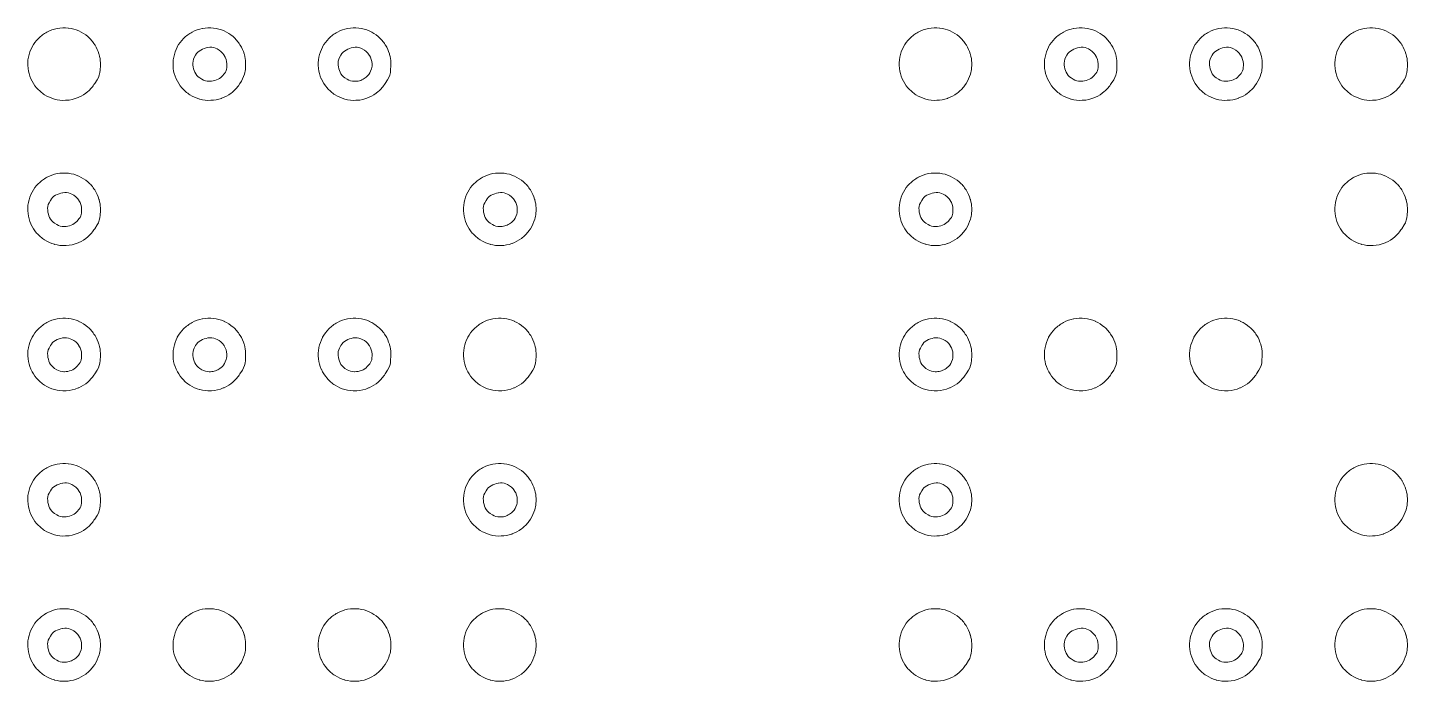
# Model space of a CAD drawing. Header units: inches. Extents: x 0 to 36, y 0 to 48.
# Drawn here: x 12.07 to 23.94, y 21.09 to 26.72 of the extents above; entities that cross this region are included whole.
import ezdxf

# ---------------------------------------------------------------- set-up
doc = ezdxf.new("R2010")
doc.units = ezdxf.units.IN
doc.header["$LTSCALE"] = 0.5
doc.header["$MEASUREMENT"] = 0
doc.layers.add('Layer 1', color=7, linetype='Continuous', lineweight=18)
doc.layers.add('None', color=7, linetype='Continuous', lineweight=5)

# ---------------------------------------------------------------- blocks, each defined once
blk = doc.blocks.new('Group-1')
at = {"layer": 'Layer 1', "flags": 128}
for points in [[(12.692, 26.404, -0.010786), (12.692, 26.392), (12.69, 26.353, -0.131147), (12.664, 26.269), (12.643, 26.237, -0.073485), (12.583, 26.167, -0.073875), (12.506, 26.118), (12.5, 26.116, -0.094949), (12.398, 26.092), (12.391, 26.092, -0.077065), (12.297, 26.102), (12.296, 26.103, -0.074775), (12.212, 26.14), (12.212, 26.14, -0.07281), (12.143, 26.2, -0.073662), (12.094, 26.277), (12.093, 26.278, -0.075955), (12.069, 26.367), (12.069, 26.368, -0.077116), (12.072, 26.463), (12.073, 26.464, -0.075459), (12.104, 26.551), (12.104, 26.552, -0.073092), (12.158, 26.625, -0.073135), (12.232, 26.679), (12.232, 26.68, -0.075566), (12.319, 26.711), (12.32, 26.711, -0.076952), (12.415, 26.714), (12.416, 26.714, -0.076096), (12.506, 26.69), (12.506, 26.689, -0.073513), (12.584, 26.64, -0.072915), (12.643, 26.571), (12.646, 26.567, -0.074745), (12.679, 26.492), (12.681, 26.487, -0.057544), (12.692, 26.416), (12.692, 26.416, -0.009602), (12.692, 26.404)], [(13.942, 26.404, -0.009589), (13.942, 26.392), (13.941, 26.371, -0.076641), (13.931, 26.318), (13.924, 26.298, -0.074121), (13.88, 26.218, -0.072708), (13.816, 26.153, -0.074337), (13.735, 26.11), (13.734, 26.109, -0.076285), (13.642, 26.092), (13.641, 26.092, -0.077028), (13.547, 26.102), (13.546, 26.103, -0.074775), (13.462, 26.14), (13.462, 26.14, -0.07281), (13.393, 26.2, -0.073662), (13.344, 26.277), (13.343, 26.278, -0.075955), (13.319, 26.367), (13.319, 26.368, -0.077116), (13.323, 26.463), (13.323, 26.464, -0.075459), (13.354, 26.551), (13.354, 26.552, -0.073092), (13.408, 26.625, -0.073135), (13.482, 26.679), (13.482, 26.68, -0.075566), (13.569, 26.711), (13.57, 26.711, -0.076952), (13.665, 26.714), (13.666, 26.714, -0.076096), (13.756, 26.69), (13.756, 26.689, -0.073513), (13.834, 26.64, -0.072915), (13.893, 26.571), (13.896, 26.567, -0.074745), (13.929, 26.492), (13.931, 26.487, -0.057544), (13.942, 26.416), (13.942, 26.416, -0.009602), (13.942, 26.404)], [(15.192, 26.404, -0.010786), (15.192, 26.392), (15.19, 26.353, -0.131147), (15.164, 26.269), (15.143, 26.237, -0.073485), (15.083, 26.167, -0.073875), (15.006, 26.118), (15, 26.116, -0.094949), (14.898, 26.092), (14.891, 26.092, -0.077065), (14.797, 26.102), (14.796, 26.103, -0.074775), (14.712, 26.14), (14.712, 26.14, -0.07281), (14.643, 26.2, -0.073662), (14.594, 26.277), (14.593, 26.278, -0.075955), (14.569, 26.367), (14.569, 26.368, -0.077116), (14.573, 26.463), (14.573, 26.464, -0.075459), (14.604, 26.551), (14.604, 26.552, -0.073092), (14.658, 26.625, -0.073135), (14.732, 26.679), (14.732, 26.68, -0.075566), (14.819, 26.711), (14.82, 26.711, -0.076952), (14.915, 26.714), (14.916, 26.714, -0.076096), (15.006, 26.69), (15.006, 26.689, -0.073513), (15.084, 26.64, -0.072915), (15.143, 26.571), (15.146, 26.567, -0.074745), (15.179, 26.492), (15.181, 26.487, -0.057544), (15.192, 26.416), (15.192, 26.416, -0.009602), (15.192, 26.404)], [(20.192, 26.404, -0.009592), (20.192, 26.392), (20.191, 26.371, -0.076651), (20.181, 26.318), (20.174, 26.298, -0.07412), (20.13, 26.218, -0.072699), (20.066, 26.153, -0.074328), (19.985, 26.11), (19.984, 26.109, -0.076291), (19.892, 26.092), (19.891, 26.092, -0.077035), (19.797, 26.102), (19.796, 26.103, -0.074769), (19.712, 26.14), (19.712, 26.14, -0.072801), (19.643, 26.2, -0.073659), (19.594, 26.277), (19.594, 26.278, -0.075963), (19.569, 26.367), (19.569, 26.368, -0.077131), (19.573, 26.463), (19.573, 26.464, -0.075464), (19.604, 26.551), (19.604, 26.552, -0.073086), (19.658, 26.625, -0.073125), (19.732, 26.679), (19.732, 26.68, -0.075562), (19.819, 26.711), (19.82, 26.711, -0.076963), (19.915, 26.714), (19.916, 26.714, -0.076095), (20.006, 26.69), (20.006, 26.689, -0.073504), (20.084, 26.64, -0.072908), (20.143, 26.571), (20.146, 26.567, -0.074747), (20.179, 26.492), (20.181, 26.487, -0.057553), (20.192, 26.416), (20.192, 26.416, -0.009604), (20.192, 26.404)], [(21.442, 26.404, -0.010791), (21.442, 26.392), (21.44, 26.353, -0.131156), (21.414, 26.269), (21.393, 26.237, -0.073477), (21.333, 26.167, -0.073864), (21.256, 26.118), (21.25, 26.116, -0.094954), (21.148, 26.092), (21.141, 26.092, -0.077072), (21.047, 26.102), (21.046, 26.103, -0.074769), (20.962, 26.14), (20.962, 26.14, -0.072801), (20.893, 26.2, -0.073659), (20.844, 26.277), (20.844, 26.278, -0.075963), (20.819, 26.367), (20.819, 26.368, -0.077131), (20.823, 26.463), (20.823, 26.464, -0.075464), (20.854, 26.551), (20.854, 26.552, -0.073086), (20.908, 26.625, -0.073125), (20.982, 26.679), (20.982, 26.68, -0.075562), (21.069, 26.711), (21.07, 26.711, -0.076963), (21.165, 26.714), (21.166, 26.714, -0.076095), (21.256, 26.69), (21.256, 26.689, -0.073504), (21.334, 26.64, -0.072908), (21.393, 26.571), (21.396, 26.567, -0.074747), (21.429, 26.492), (21.431, 26.487, -0.057553), (21.442, 26.416), (21.442, 26.416, -0.009604), (21.442, 26.404)], [(22.692, 26.404, -0.009592), (22.692, 26.392), (22.691, 26.371, -0.076651), (22.681, 26.318), (22.674, 26.298, -0.07412), (22.63, 26.218, -0.072699), (22.566, 26.153, -0.074328), (22.485, 26.11), (22.484, 26.109, -0.076291), (22.392, 26.092), (22.391, 26.092, -0.077035), (22.297, 26.102), (22.296, 26.103, -0.074769), (22.212, 26.14), (22.212, 26.14, -0.072801), (22.143, 26.2, -0.073659), (22.094, 26.277), (22.094, 26.278, -0.075963), (22.069, 26.367), (22.069, 26.368, -0.077131), (22.073, 26.463), (22.073, 26.464, -0.075464), (22.104, 26.551), (22.104, 26.552, -0.073086), (22.158, 26.625, -0.073125), (22.232, 26.679), (22.232, 26.68, -0.075562), (22.319, 26.711), (22.32, 26.711, -0.076963), (22.415, 26.714), (22.416, 26.714, -0.076095), (22.506, 26.69), (22.506, 26.689, -0.073504), (22.584, 26.64, -0.072908), (22.643, 26.571), (22.646, 26.567, -0.074747), (22.679, 26.492), (22.681, 26.487, -0.057553), (22.692, 26.416), (22.692, 26.416, -0.009604), (22.692, 26.404)], [(23.942, 26.404, -0.010791), (23.942, 26.392), (23.94, 26.353, -0.131156), (23.914, 26.269), (23.893, 26.237, -0.073477), (23.833, 26.167, -0.073864), (23.756, 26.118), (23.75, 26.116, -0.094954), (23.648, 26.092), (23.641, 26.092, -0.077072), (23.547, 26.102), (23.546, 26.103, -0.074769), (23.462, 26.14), (23.462, 26.14, -0.072801), (23.393, 26.2, -0.073659), (23.344, 26.277), (23.344, 26.278, -0.075963), (23.319, 26.367), (23.319, 26.368, -0.077131), (23.323, 26.463), (23.323, 26.464, -0.075464), (23.354, 26.551), (23.354, 26.552, -0.073086), (23.408, 26.625, -0.073125), (23.482, 26.679), (23.482, 26.68, -0.075562), (23.569, 26.711), (23.57, 26.711, -0.076963), (23.665, 26.714), (23.666, 26.714, -0.076095), (23.756, 26.69), (23.756, 26.689, -0.073504), (23.834, 26.64, -0.072908), (23.893, 26.571), (23.896, 26.567, -0.074747), (23.929, 26.492), (23.931, 26.487, -0.057553), (23.942, 26.416), (23.942, 26.416, -0.009604), (23.942, 26.404)], [(12.692, 25.154, -0.010786), (12.692, 25.142), (12.69, 25.103, -0.131147), (12.664, 25.019), (12.643, 24.987, -0.073485), (12.583, 24.917, -0.073875), (12.506, 24.868), (12.5, 24.866, -0.094949), (12.398, 24.842), (12.391, 24.842, -0.077065), (12.297, 24.852), (12.296, 24.853, -0.074775), (12.212, 24.89), (12.212, 24.89, -0.07281), (12.143, 24.95, -0.073662), (12.094, 25.027), (12.093, 25.028, -0.075955), (12.069, 25.117), (12.069, 25.118, -0.077116), (12.072, 25.213), (12.073, 25.214, -0.075459), (12.104, 25.301), (12.104, 25.302, -0.073092), (12.158, 25.375, -0.073135), (12.232, 25.429), (12.232, 25.43, -0.075566), (12.319, 25.461), (12.32, 25.461, -0.076952), (12.415, 25.464), (12.416, 25.464, -0.076096), (12.506, 25.44), (12.506, 25.439, -0.073513), (12.584, 25.39, -0.072915), (12.643, 25.321), (12.646, 25.317, -0.074745), (12.679, 25.242), (12.681, 25.237, -0.057544), (12.692, 25.166), (12.692, 25.166, -0.009602), (12.692, 25.154)], [(16.442, 25.154, -0.009589), (16.442, 25.142), (16.441, 25.121, -0.076641), (16.431, 25.068), (16.424, 25.048, -0.074121), (16.38, 24.968, -0.072708), (16.316, 24.903, -0.074337), (16.235, 24.86), (16.234, 24.859, -0.076285), (16.142, 24.842), (16.141, 24.842, -0.077028), (16.047, 24.852), (16.046, 24.853, -0.074775), (15.962, 24.89), (15.962, 24.89, -0.07281), (15.893, 24.95, -0.073662), (15.844, 25.027), (15.843, 25.028, -0.075955), (15.819, 25.117), (15.819, 25.118, -0.077116), (15.823, 25.213), (15.823, 25.214, -0.075459), (15.854, 25.301), (15.854, 25.302, -0.073092), (15.908, 25.375, -0.073135), (15.982, 25.429), (15.982, 25.43, -0.075566), (16.069, 25.461), (16.07, 25.461, -0.076952), (16.165, 25.464), (16.166, 25.464, -0.076096), (16.256, 25.44), (16.256, 25.439, -0.073513), (16.334, 25.39, -0.072915), (16.393, 25.321), (16.396, 25.317, -0.074745), (16.429, 25.242), (16.431, 25.237, -0.057544), (16.442, 25.166), (16.442, 25.166, -0.009602), (16.442, 25.154)], [(20.192, 25.154, -0.009592), (20.192, 25.142), (20.191, 25.121, -0.076651), (20.181, 25.068), (20.174, 25.048, -0.07412), (20.13, 24.968, -0.072699), (20.066, 24.903, -0.074328), (19.985, 24.86), (19.984, 24.859, -0.076291), (19.892, 24.842), (19.891, 24.842, -0.077035), (19.797, 24.852), (19.796, 24.853, -0.074769), (19.712, 24.89), (19.712, 24.89, -0.072801), (19.643, 24.95, -0.073659), (19.594, 25.027), (19.594, 25.028, -0.075963), (19.569, 25.117), (19.569, 25.118, -0.077131), (19.573, 25.213), (19.573, 25.214, -0.075464), (19.604, 25.301), (19.604, 25.302, -0.073086), (19.658, 25.375, -0.073125), (19.732, 25.429), (19.732, 25.43, -0.075562), (19.819, 25.461), (19.82, 25.461, -0.076963), (19.915, 25.464), (19.916, 25.464, -0.076095), (20.006, 25.44), (20.006, 25.439, -0.073504), (20.084, 25.39, -0.072908), (20.143, 25.321), (20.146, 25.317, -0.074747), (20.179, 25.242), (20.181, 25.237, -0.057553), (20.192, 25.166), (20.192, 25.166, -0.009604), (20.192, 25.154)], [(23.942, 25.154, -0.010791), (23.942, 25.142), (23.94, 25.103, -0.131156), (23.914, 25.019), (23.893, 24.987, -0.073477), (23.833, 24.917, -0.073864), (23.756, 24.868), (23.75, 24.866, -0.094954), (23.648, 24.842), (23.641, 24.842, -0.077072), (23.547, 24.852), (23.546, 24.853, -0.074769), (23.462, 24.89), (23.462, 24.89, -0.072801), (23.393, 24.95, -0.073659), (23.344, 25.027), (23.344, 25.028, -0.075963), (23.319, 25.117), (23.319, 25.118, -0.077131), (23.323, 25.213), (23.323, 25.214, -0.075464), (23.354, 25.301), (23.354, 25.302, -0.073086), (23.408, 25.375, -0.073125), (23.482, 25.429), (23.482, 25.43, -0.075562), (23.569, 25.461), (23.57, 25.461, -0.076963), (23.665, 25.464), (23.666, 25.464, -0.076095), (23.756, 25.44), (23.756, 25.439, -0.073504), (23.834, 25.39, -0.072908), (23.893, 25.321), (23.896, 25.317, -0.074747), (23.929, 25.242), (23.931, 25.237, -0.057553), (23.942, 25.166), (23.942, 25.166, -0.009604), (23.942, 25.154)], [(12.692, 23.904, -0.010793), (12.692, 23.892), (12.69, 23.853, -0.131142), (12.664, 23.769), (12.643, 23.737, -0.073474), (12.583, 23.667, -0.073871), (12.506, 23.618), (12.5, 23.616, -0.094961), (12.398, 23.592), (12.391, 23.592, -0.077077), (12.297, 23.602), (12.296, 23.603, -0.074778), (12.212, 23.64), (12.212, 23.64, -0.072808), (12.143, 23.7, -0.07365), (12.094, 23.777), (12.093, 23.778, -0.075955), (12.069, 23.867), (12.069, 23.868, -0.077117), (12.072, 23.963), (12.073, 23.964, -0.075459), (12.104, 24.051), (12.104, 24.052, -0.073092), (12.158, 24.125, -0.073135), (12.232, 24.179), (12.232, 24.18, -0.075566), (12.319, 24.211), (12.32, 24.211, -0.076952), (12.415, 24.214), (12.416, 24.214, -0.076096), (12.506, 24.19), (12.506, 24.189, -0.073513), (12.584, 24.14, -0.072915), (12.643, 24.071), (12.646, 24.067, -0.074745), (12.679, 23.992), (12.681, 23.987, -0.057544), (12.692, 23.916), (12.692, 23.916, -0.009602), (12.692, 23.904)], [(13.942, 23.904, -0.010793), (13.942, 23.892), (13.94, 23.853, -0.131142), (13.914, 23.769), (13.893, 23.737, -0.073474), (13.833, 23.667, -0.073871), (13.756, 23.618), (13.75, 23.616, -0.094961), (13.648, 23.592), (13.641, 23.592, -0.077077), (13.547, 23.602), (13.546, 23.603, -0.074778), (13.462, 23.64), (13.462, 23.64, -0.072808), (13.393, 23.7, -0.07365), (13.344, 23.777), (13.343, 23.778, -0.075955), (13.319, 23.867), (13.319, 23.868, -0.077117), (13.323, 23.963), (13.323, 23.964, -0.075459), (13.354, 24.051), (13.354, 24.052, -0.073092), (13.408, 24.125, -0.073135), (13.482, 24.179), (13.482, 24.18, -0.075566), (13.569, 24.211), (13.57, 24.211, -0.076952), (13.665, 24.214), (13.666, 24.214, -0.076096), (13.756, 24.19), (13.756, 24.189, -0.073513), (13.834, 24.14, -0.072915), (13.893, 24.071), (13.896, 24.067, -0.074745), (13.929, 23.992), (13.931, 23.987, -0.057544), (13.942, 23.916), (13.942, 23.916, -0.009602), (13.942, 23.904)], [(15.192, 23.904, -0.010793), (15.192, 23.892), (15.19, 23.853, -0.131142), (15.164, 23.769), (15.143, 23.737, -0.073474), (15.083, 23.667, -0.073871), (15.006, 23.618), (15, 23.616, -0.094961), (14.898, 23.592), (14.891, 23.592, -0.077077), (14.797, 23.602), (14.796, 23.603, -0.074778), (14.712, 23.64), (14.712, 23.64, -0.072808), (14.643, 23.7, -0.07365), (14.594, 23.777), (14.593, 23.778, -0.075955), (14.569, 23.867), (14.569, 23.868, -0.077117), (14.573, 23.963), (14.573, 23.964, -0.075459), (14.604, 24.051), (14.604, 24.052, -0.073092), (14.658, 24.125, -0.073135), (14.732, 24.179), (14.732, 24.18, -0.075566), (14.819, 24.211), (14.82, 24.211, -0.076952), (14.915, 24.214), (14.916, 24.214, -0.076096), (15.006, 24.19), (15.006, 24.189, -0.073513), (15.084, 24.14, -0.072915), (15.143, 24.071), (15.146, 24.067, -0.074745), (15.179, 23.992), (15.181, 23.987, -0.057544), (15.192, 23.916), (15.192, 23.916, -0.009602), (15.192, 23.904)], [(16.442, 23.904, -0.010793), (16.442, 23.892), (16.44, 23.853, -0.131142), (16.414, 23.769), (16.393, 23.737, -0.073474), (16.333, 23.667, -0.073871), (16.256, 23.618), (16.25, 23.616, -0.094961), (16.148, 23.592), (16.141, 23.592, -0.077077), (16.047, 23.602), (16.046, 23.603, -0.074778), (15.962, 23.64), (15.962, 23.64, -0.072808), (15.893, 23.7, -0.07365), (15.844, 23.777), (15.843, 23.778, -0.075955), (15.819, 23.867), (15.819, 23.868, -0.077117), (15.823, 23.963), (15.823, 23.964, -0.075459), (15.854, 24.051), (15.854, 24.052, -0.073092), (15.908, 24.125, -0.073135), (15.982, 24.179), (15.982, 24.18, -0.075566), (16.069, 24.211), (16.07, 24.211, -0.076952), (16.165, 24.214), (16.166, 24.214, -0.076096), (16.256, 24.19), (16.256, 24.189, -0.073513), (16.334, 24.14, -0.072915), (16.393, 24.071), (16.396, 24.067, -0.074745), (16.429, 23.992), (16.431, 23.987, -0.057544), (16.442, 23.916), (16.442, 23.916, -0.009602), (16.442, 23.904)], [(20.192, 23.904, -0.010798), (20.192, 23.892), (20.19, 23.853, -0.13115), (20.164, 23.769), (20.143, 23.737, -0.073465), (20.083, 23.667, -0.073861), (20.006, 23.618), (20, 23.616, -0.094966), (19.898, 23.592), (19.891, 23.592, -0.077084), (19.797, 23.602), (19.796, 23.603, -0.074771), (19.712, 23.64), (19.712, 23.64, -0.072799), (19.643, 23.7, -0.073647), (19.594, 23.777), (19.594, 23.778, -0.075963), (19.569, 23.867), (19.569, 23.868, -0.077131), (19.573, 23.963), (19.573, 23.964, -0.075464), (19.604, 24.051), (19.604, 24.052, -0.073086), (19.658, 24.125, -0.073125), (19.732, 24.179), (19.732, 24.18, -0.075562), (19.819, 24.211), (19.82, 24.211, -0.076963), (19.915, 24.214), (19.916, 24.214, -0.076095), (20.006, 24.19), (20.006, 24.189, -0.073504), (20.084, 24.14, -0.072908), (20.143, 24.071), (20.146, 24.067, -0.074747), (20.179, 23.992), (20.181, 23.987, -0.057553), (20.192, 23.916), (20.192, 23.916, -0.009604), (20.192, 23.904)], [(21.442, 23.904, -0.010798), (21.442, 23.892), (21.44, 23.853, -0.13115), (21.414, 23.769), (21.393, 23.737, -0.073465), (21.333, 23.667, -0.073861), (21.256, 23.618), (21.25, 23.616, -0.094966), (21.148, 23.592), (21.141, 23.592, -0.077084), (21.047, 23.602), (21.046, 23.603, -0.074771), (20.962, 23.64), (20.962, 23.64, -0.072799), (20.893, 23.7, -0.073647), (20.844, 23.777), (20.844, 23.778, -0.075963), (20.819, 23.867), (20.819, 23.868, -0.077131), (20.823, 23.963), (20.823, 23.964, -0.075464), (20.854, 24.051), (20.854, 24.052, -0.073086), (20.908, 24.125, -0.073125), (20.982, 24.179), (20.982, 24.18, -0.075562), (21.069, 24.211), (21.07, 24.211, -0.076963), (21.165, 24.214), (21.166, 24.214, -0.076095), (21.256, 24.19), (21.256, 24.189, -0.073504), (21.334, 24.14, -0.072908), (21.393, 24.071), (21.396, 24.067, -0.074747), (21.429, 23.992), (21.431, 23.987, -0.057553), (21.442, 23.916), (21.442, 23.916, -0.009604), (21.442, 23.904)], [(22.692, 23.904, -0.010798), (22.692, 23.892), (22.69, 23.853, -0.13115), (22.664, 23.769), (22.643, 23.737, -0.073465), (22.583, 23.667, -0.073861), (22.506, 23.618), (22.5, 23.616, -0.094966), (22.398, 23.592), (22.391, 23.592, -0.077084), (22.297, 23.602), (22.296, 23.603, -0.074771), (22.212, 23.64), (22.212, 23.64, -0.072799), (22.143, 23.7, -0.073647), (22.094, 23.777), (22.094, 23.778, -0.075963), (22.069, 23.867), (22.069, 23.868, -0.077131), (22.073, 23.963), (22.073, 23.964, -0.075464), (22.104, 24.051), (22.104, 24.052, -0.073086), (22.158, 24.125, -0.073125), (22.232, 24.179), (22.232, 24.18, -0.075562), (22.319, 24.211), (22.32, 24.211, -0.076963), (22.415, 24.214), (22.416, 24.214, -0.076095), (22.506, 24.19), (22.506, 24.189, -0.073504), (22.584, 24.14, -0.072908), (22.643, 24.071), (22.646, 24.067, -0.074747), (22.679, 23.992), (22.681, 23.987, -0.057553), (22.692, 23.916), (22.692, 23.916, -0.009604), (22.692, 23.904)], [(12.692, 22.654, -0.010793), (12.692, 22.642), (12.69, 22.603, -0.131142), (12.664, 22.519), (12.643, 22.487, -0.073474), (12.583, 22.417, -0.073871), (12.506, 22.368), (12.5, 22.366, -0.094961), (12.398, 22.342), (12.391, 22.342, -0.077078), (12.297, 22.352), (12.296, 22.353, -0.074777), (12.212, 22.39), (12.212, 22.39, -0.072803), (12.143, 22.45, -0.073652), (12.094, 22.527), (12.093, 22.528, -0.075955), (12.069, 22.617), (12.069, 22.618, -0.077126), (12.072, 22.713), (12.073, 22.714, -0.075455), (12.104, 22.801), (12.104, 22.802, -0.073082), (12.158, 22.875, -0.073129), (12.232, 22.929), (12.232, 22.93, -0.075571), (12.319, 22.961), (12.32, 22.961, -0.076967), (12.415, 22.964), (12.416, 22.964, -0.076104), (12.506, 22.94), (12.506, 22.939, -0.07351), (12.584, 22.89, -0.072905), (12.643, 22.821), (12.646, 22.817, -0.074739), (12.679, 22.742), (12.681, 22.737, -0.057548), (12.692, 22.666), (12.692, 22.666, -0.009604), (12.692, 22.654)], [(16.442, 22.654, -0.009593), (16.442, 22.642), (16.441, 22.621, -0.076643), (16.431, 22.568), (16.424, 22.548, -0.074113), (16.38, 22.468, -0.072699), (16.316, 22.403, -0.074336), (16.235, 22.36), (16.234, 22.359, -0.076296), (16.142, 22.342), (16.141, 22.342, -0.077041), (16.047, 22.352), (16.046, 22.353, -0.074777), (15.962, 22.39), (15.962, 22.39, -0.072803), (15.893, 22.45, -0.073652), (15.844, 22.527), (15.843, 22.528, -0.075955), (15.819, 22.617), (15.819, 22.618, -0.077126), (15.823, 22.713), (15.823, 22.714, -0.075455), (15.854, 22.801), (15.854, 22.802, -0.073082), (15.908, 22.875, -0.073129), (15.982, 22.929), (15.982, 22.93, -0.075571), (16.069, 22.961), (16.07, 22.961, -0.076967), (16.165, 22.964), (16.166, 22.964, -0.076104), (16.256, 22.94), (16.256, 22.939, -0.07351), (16.334, 22.89, -0.072905), (16.393, 22.821), (16.396, 22.817, -0.074739), (16.429, 22.742), (16.431, 22.737, -0.057548), (16.442, 22.666), (16.442, 22.666, -0.009604), (16.442, 22.654)], [(20.192, 22.654, -0.009595), (20.192, 22.642), (20.191, 22.621, -0.076653), (20.181, 22.568), (20.174, 22.548, -0.074112), (20.13, 22.468, -0.072691), (20.066, 22.403, -0.074327), (19.985, 22.36), (19.984, 22.359, -0.076302), (19.892, 22.342), (19.891, 22.342, -0.077048), (19.797, 22.352), (19.796, 22.353, -0.07477), (19.712, 22.39), (19.712, 22.39, -0.072793), (19.643, 22.45, -0.073649), (19.594, 22.527), (19.594, 22.528, -0.075963), (19.569, 22.617), (19.569, 22.618, -0.07714), (19.573, 22.713), (19.573, 22.714, -0.075459), (19.604, 22.801), (19.604, 22.802, -0.073077), (19.658, 22.875, -0.07312), (19.732, 22.929), (19.732, 22.93, -0.075567), (19.819, 22.961), (19.82, 22.961, -0.076977), (19.915, 22.964), (19.916, 22.964, -0.076103), (20.006, 22.94), (20.006, 22.939, -0.073501), (20.084, 22.89, -0.072898), (20.143, 22.821), (20.146, 22.817, -0.074741), (20.179, 22.742), (20.181, 22.737, -0.057557), (20.192, 22.666), (20.192, 22.666, -0.009606), (20.192, 22.654)], [(23.942, 22.654, -0.009595), (23.942, 22.642), (23.941, 22.621, -0.076653), (23.931, 22.568), (23.924, 22.548, -0.074112), (23.88, 22.468, -0.072691), (23.816, 22.403, -0.074327), (23.735, 22.36), (23.734, 22.359, -0.076302), (23.642, 22.342), (23.641, 22.342, -0.077048), (23.547, 22.352), (23.546, 22.353, -0.07477), (23.462, 22.39), (23.462, 22.39, -0.072793), (23.393, 22.45, -0.073649), (23.344, 22.527), (23.344, 22.528, -0.075963), (23.319, 22.617), (23.319, 22.618, -0.07714), (23.323, 22.713), (23.323, 22.714, -0.075459), (23.354, 22.801), (23.354, 22.802, -0.073077), (23.408, 22.875, -0.07312), (23.482, 22.929), (23.482, 22.93, -0.075567), (23.569, 22.961), (23.57, 22.961, -0.076977), (23.665, 22.964), (23.666, 22.964, -0.076103), (23.756, 22.94), (23.756, 22.939, -0.073501), (23.834, 22.89, -0.072898), (23.893, 22.821), (23.896, 22.817, -0.074741), (23.929, 22.742), (23.931, 22.737, -0.057557), (23.942, 22.666), (23.942, 22.666, -0.009606), (23.942, 22.654)], [(12.692, 21.404, -0.009593), (12.692, 21.392), (12.691, 21.371, -0.076643), (12.681, 21.318), (12.674, 21.298, -0.074113), (12.63, 21.218, -0.072699), (12.566, 21.153, -0.074336), (12.485, 21.11), (12.484, 21.109, -0.076296), (12.392, 21.092), (12.391, 21.092, -0.077041), (12.297, 21.102), (12.296, 21.103, -0.074777), (12.212, 21.14), (12.212, 21.14, -0.072803), (12.143, 21.2, -0.073652), (12.094, 21.277), (12.093, 21.278, -0.075955), (12.069, 21.367), (12.069, 21.368, -0.077126), (12.072, 21.463), (12.073, 21.464, -0.075455), (12.104, 21.551), (12.104, 21.552, -0.073082), (12.158, 21.625, -0.073129), (12.232, 21.679), (12.232, 21.68, -0.075571), (12.319, 21.711), (12.32, 21.711, -0.076967), (12.415, 21.714), (12.416, 21.714, -0.076104), (12.506, 21.69), (12.506, 21.689, -0.07351), (12.584, 21.64, -0.072905), (12.643, 21.571), (12.646, 21.567, -0.074739), (12.679, 21.492), (12.681, 21.487, -0.057548), (12.692, 21.416), (12.692, 21.416, -0.009604), (12.692, 21.404)], [(13.942, 21.404, -0.009593), (13.942, 21.392), (13.941, 21.371, -0.076643), (13.931, 21.318), (13.924, 21.298, -0.074113), (13.88, 21.218, -0.072699), (13.816, 21.153, -0.074336), (13.735, 21.11), (13.734, 21.109, -0.076296), (13.642, 21.092), (13.641, 21.092, -0.077041), (13.547, 21.102), (13.546, 21.103, -0.074777), (13.462, 21.14), (13.462, 21.14, -0.072803), (13.393, 21.2, -0.073652), (13.344, 21.277), (13.343, 21.278, -0.075955), (13.319, 21.367), (13.319, 21.368, -0.077126), (13.323, 21.463), (13.323, 21.464, -0.075455), (13.354, 21.551), (13.354, 21.552, -0.073082), (13.408, 21.625, -0.073129), (13.482, 21.679), (13.482, 21.68, -0.075571), (13.569, 21.711), (13.57, 21.711, -0.076967), (13.665, 21.714), (13.666, 21.714, -0.076104), (13.756, 21.69), (13.756, 21.689, -0.07351), (13.834, 21.64, -0.072905), (13.893, 21.571), (13.896, 21.567, -0.074739), (13.929, 21.492), (13.931, 21.487, -0.057548), (13.942, 21.416), (13.942, 21.416, -0.009604), (13.942, 21.404)], [(15.192, 21.404, -0.009593), (15.192, 21.392), (15.191, 21.371, -0.076643), (15.181, 21.318), (15.174, 21.298, -0.074113), (15.13, 21.218, -0.072699), (15.066, 21.153, -0.074336), (14.985, 21.11), (14.984, 21.109, -0.076296), (14.892, 21.092), (14.891, 21.092, -0.077041), (14.797, 21.102), (14.796, 21.103, -0.074777), (14.712, 21.14), (14.712, 21.14, -0.072803), (14.643, 21.2, -0.073652), (14.594, 21.277), (14.593, 21.278, -0.075955), (14.569, 21.367), (14.569, 21.368, -0.077126), (14.573, 21.463), (14.573, 21.464, -0.075455), (14.604, 21.551), (14.604, 21.552, -0.073082), (14.658, 21.625, -0.073129), (14.732, 21.679), (14.732, 21.68, -0.075571), (14.819, 21.711), (14.82, 21.711, -0.076967), (14.915, 21.714), (14.916, 21.714, -0.076104), (15.006, 21.69), (15.006, 21.689, -0.07351), (15.084, 21.64, -0.072905), (15.143, 21.571), (15.146, 21.567, -0.074739), (15.179, 21.492), (15.181, 21.487, -0.057548), (15.192, 21.416), (15.192, 21.416, -0.009604), (15.192, 21.404)], [(16.442, 21.404, -0.009593), (16.442, 21.392), (16.441, 21.371, -0.076643), (16.431, 21.318), (16.424, 21.298, -0.074113), (16.38, 21.218, -0.072699), (16.316, 21.153, -0.074336), (16.235, 21.11), (16.234, 21.109, -0.076296), (16.142, 21.092), (16.141, 21.092, -0.077041), (16.047, 21.102), (16.046, 21.103, -0.074777), (15.962, 21.14), (15.962, 21.14, -0.072803), (15.893, 21.2, -0.073652), (15.844, 21.277), (15.843, 21.278, -0.075955), (15.819, 21.367), (15.819, 21.368, -0.077126), (15.823, 21.463), (15.823, 21.464, -0.075455), (15.854, 21.551), (15.854, 21.552, -0.073082), (15.908, 21.625, -0.073129), (15.982, 21.679), (15.982, 21.68, -0.075571), (16.069, 21.711), (16.07, 21.711, -0.076967), (16.165, 21.714), (16.166, 21.714, -0.076104), (16.256, 21.69), (16.256, 21.689, -0.07351), (16.334, 21.64, -0.072905), (16.393, 21.571), (16.396, 21.567, -0.074739), (16.429, 21.492), (16.431, 21.487, -0.057548), (16.442, 21.416), (16.442, 21.416, -0.009604), (16.442, 21.404)], [(20.192, 21.404, -0.010798), (20.192, 21.392), (20.19, 21.353, -0.13115), (20.164, 21.269), (20.143, 21.237, -0.073465), (20.083, 21.167, -0.073861), (20.006, 21.118), (20, 21.116, -0.094966), (19.898, 21.092), (19.891, 21.092, -0.077085), (19.797, 21.102), (19.796, 21.103, -0.07477), (19.712, 21.14), (19.712, 21.14, -0.072793), (19.643, 21.2, -0.073649), (19.594, 21.277), (19.594, 21.278, -0.075963), (19.569, 21.367), (19.569, 21.368, -0.07714), (19.573, 21.463), (19.573, 21.464, -0.075459), (19.604, 21.551), (19.604, 21.552, -0.073077), (19.658, 21.625, -0.07312), (19.732, 21.679), (19.732, 21.68, -0.075567), (19.819, 21.711), (19.82, 21.711, -0.076977), (19.915, 21.714), (19.916, 21.714, -0.076103), (20.006, 21.69), (20.006, 21.689, -0.073501), (20.084, 21.64, -0.072898), (20.143, 21.571), (20.146, 21.567, -0.074741), (20.179, 21.492), (20.181, 21.487, -0.057557), (20.192, 21.416), (20.192, 21.416, -0.009606), (20.192, 21.404)], [(21.442, 21.404, -0.010798), (21.442, 21.392), (21.44, 21.353, -0.13115), (21.414, 21.269), (21.393, 21.237, -0.073465), (21.333, 21.167, -0.073861), (21.256, 21.118), (21.25, 21.116, -0.094966), (21.148, 21.092), (21.141, 21.092, -0.077085), (21.047, 21.102), (21.046, 21.103, -0.07477), (20.962, 21.14), (20.962, 21.14, -0.072793), (20.893, 21.2, -0.073649), (20.844, 21.277), (20.844, 21.278, -0.075963), (20.819, 21.367), (20.819, 21.368, -0.07714), (20.823, 21.463), (20.823, 21.464, -0.075459), (20.854, 21.551), (20.854, 21.552, -0.073077), (20.908, 21.625, -0.07312), (20.982, 21.679), (20.982, 21.68, -0.075567), (21.069, 21.711), (21.07, 21.711, -0.076977), (21.165, 21.714), (21.166, 21.714, -0.076103), (21.256, 21.69), (21.256, 21.689, -0.073501), (21.334, 21.64, -0.072898), (21.393, 21.571), (21.396, 21.567, -0.074741), (21.429, 21.492), (21.431, 21.487, -0.057557), (21.442, 21.416), (21.442, 21.416, -0.009606), (21.442, 21.404)], [(22.692, 21.404, -0.010798), (22.692, 21.392), (22.69, 21.353, -0.13115), (22.664, 21.269), (22.643, 21.237, -0.073465), (22.583, 21.167, -0.073861), (22.506, 21.118), (22.5, 21.116, -0.094966), (22.398, 21.092), (22.391, 21.092, -0.077085), (22.297, 21.102), (22.296, 21.103, -0.07477), (22.212, 21.14), (22.212, 21.14, -0.072793), (22.143, 21.2, -0.073649), (22.094, 21.277), (22.094, 21.278, -0.075963), (22.069, 21.367), (22.069, 21.368, -0.07714), (22.073, 21.463), (22.073, 21.464, -0.075459), (22.104, 21.551), (22.104, 21.552, -0.073077), (22.158, 21.625, -0.07312), (22.232, 21.679), (22.232, 21.68, -0.075567), (22.319, 21.711), (22.32, 21.711, -0.076977), (22.415, 21.714), (22.416, 21.714, -0.076103), (22.506, 21.69), (22.506, 21.689, -0.073501), (22.584, 21.64, -0.072898), (22.643, 21.571), (22.646, 21.567, -0.074741), (22.679, 21.492), (22.681, 21.487, -0.057557), (22.692, 21.416), (22.692, 21.416, -0.009606), (22.692, 21.404)], [(23.942, 21.404, -0.009595), (23.942, 21.392), (23.941, 21.371, -0.076653), (23.931, 21.318), (23.924, 21.298, -0.074112), (23.88, 21.218, -0.072691), (23.816, 21.153, -0.074327), (23.735, 21.11), (23.734, 21.109, -0.076302), (23.642, 21.092), (23.641, 21.092, -0.077048), (23.547, 21.102), (23.546, 21.103, -0.07477), (23.462, 21.14), (23.462, 21.14, -0.072793), (23.393, 21.2, -0.073649), (23.344, 21.277), (23.344, 21.278, -0.075963), (23.319, 21.367), (23.319, 21.368, -0.07714), (23.323, 21.463), (23.323, 21.464, -0.075459), (23.354, 21.551), (23.354, 21.552, -0.073077), (23.408, 21.625, -0.07312), (23.482, 21.679), (23.482, 21.68, -0.075567), (23.569, 21.711), (23.57, 21.711, -0.076977), (23.665, 21.714), (23.666, 21.714, -0.076103), (23.756, 21.69), (23.756, 21.689, -0.073501), (23.834, 21.64, -0.072898), (23.893, 21.571), (23.896, 21.567, -0.074741), (23.929, 21.492), (23.931, 21.487, -0.057557), (23.942, 21.416), (23.942, 21.416, -0.009606), (23.942, 21.404)]]:
    blk.add_lwpolyline(points, format="xyb", dxfattribs=at)
blk = doc.blocks.new('Group-2-1')
at = {"layer": 'None', "color": 7}
blk.add_blockref('Group-1', (0, 0), dxfattribs=at)
blk = doc.blocks.new('Group-3-1')
at = {"layer": 'None', "color": 7}
blk.add_blockref('Group-2-1', (0, 0), dxfattribs=at)

msp = doc.modelspace()

# ---------------------------------------------------------------- linework, layer by layer
at = {"layer": 'Layer 1', "flags": 128}
for points in [[(13.78, 26.402, -0.012015), (13.78, 26.396), (13.779, 26.372, -0.167618), (13.76, 26.324), (13.739, 26.3, -0.128887), (13.691, 26.267, -0.077556), (13.632, 26.256), (13.628, 26.256, -0.152714), (13.566, 26.273), (13.547, 26.285, -0.145689), (13.505, 26.333, -0.077317), (13.488, 26.395), (13.488, 26.397, -0.153692), (13.5, 26.46), (13.511, 26.481, -0.145458), (13.556, 26.525, -0.076922), (13.617, 26.547), (13.618, 26.547, -0.153751), (13.683, 26.54), (13.696, 26.534, -0.147231), (13.756, 26.482), (13.757, 26.479, -0.131659), (13.78, 26.407), (13.78, 26.407, -0.010391), (13.78, 26.402)], [(15.03, 26.402, -0.009636), (15.03, 26.396), (15.03, 26.386, -0.078237), (15.025, 26.362), (15.017, 26.342, -0.145306), (14.98, 26.291), (14.971, 26.285, -0.074835), (14.933, 26.264, -0.077121), (14.89, 26.256), (14.878, 26.256, -0.15271), (14.816, 26.273), (14.797, 26.285, -0.145659), (14.755, 26.333, -0.077342), (14.738, 26.395), (14.738, 26.397, -0.153728), (14.75, 26.46), (14.761, 26.481, -0.145424), (14.806, 26.525, -0.076921), (14.867, 26.547), (14.868, 26.547, -0.153765), (14.933, 26.54), (14.946, 26.534, -0.147191), (15.006, 26.482), (15.007, 26.479, -0.13168), (15.03, 26.407), (15.03, 26.407, -0.0104), (15.03, 26.402)], [(21.28, 26.402, -0.012032), (21.28, 26.396), (21.279, 26.372, -0.167622), (21.26, 26.324), (21.239, 26.3, -0.128852), (21.191, 26.267, -0.077578), (21.132, 26.256), (21.128, 26.256, -0.152703), (21.066, 26.273), (21.047, 26.285, -0.14566), (21.005, 26.333, -0.077342), (20.988, 26.395), (20.988, 26.397, -0.153728), (21, 26.46), (21.011, 26.481, -0.145424), (21.056, 26.525, -0.076921), (21.117, 26.547), (21.118, 26.547, -0.153765), (21.183, 26.54), (21.196, 26.534, -0.147191), (21.256, 26.482), (21.257, 26.479, -0.13168), (21.28, 26.407), (21.28, 26.407, -0.0104), (21.28, 26.402)], [(22.53, 26.402, -0.012032), (22.53, 26.396), (22.529, 26.372, -0.167622), (22.51, 26.324), (22.489, 26.3, -0.128852), (22.441, 26.267, -0.077578), (22.382, 26.256), (22.378, 26.256, -0.152703), (22.316, 26.273), (22.297, 26.285, -0.14566), (22.255, 26.333, -0.077342), (22.238, 26.395), (22.238, 26.397, -0.153728), (22.25, 26.46), (22.261, 26.481, -0.145424), (22.306, 26.525, -0.076921), (22.367, 26.547), (22.368, 26.547, -0.153765), (22.433, 26.54), (22.446, 26.534, -0.147191), (22.506, 26.482), (22.507, 26.479, -0.13168), (22.53, 26.407), (22.53, 26.407, -0.0104), (22.53, 26.402)], [(12.53, 25.152, -0.012015), (12.53, 25.146), (12.529, 25.122, -0.167618), (12.51, 25.074), (12.489, 25.05, -0.128887), (12.441, 25.017, -0.077556), (12.382, 25.006), (12.378, 25.006, -0.152714), (12.316, 25.023), (12.297, 25.035, -0.145689), (12.255, 25.083, -0.077317), (12.238, 25.145), (12.238, 25.147, -0.153692), (12.25, 25.21), (12.261, 25.231, -0.145458), (12.306, 25.275, -0.076922), (12.367, 25.297), (12.368, 25.297, -0.153751), (12.433, 25.29), (12.446, 25.284, -0.147231), (12.506, 25.232), (12.507, 25.229, -0.131659), (12.53, 25.157), (12.53, 25.157, -0.010391), (12.53, 25.152)], [(16.28, 25.152, -0.009636), (16.28, 25.146), (16.28, 25.136, -0.078237), (16.275, 25.112), (16.267, 25.092, -0.145306), (16.23, 25.041), (16.221, 25.035, -0.074835), (16.183, 25.014, -0.077121), (16.14, 25.006), (16.128, 25.006, -0.15271), (16.066, 25.023), (16.047, 25.035, -0.145659), (16.005, 25.083, -0.077342), (15.988, 25.145), (15.988, 25.147, -0.153728), (16, 25.21), (16.011, 25.231, -0.145424), (16.056, 25.275, -0.076921), (16.117, 25.297), (16.118, 25.297, -0.153765), (16.183, 25.29), (16.196, 25.284, -0.147191), (16.256, 25.232), (16.257, 25.229, -0.13168), (16.28, 25.157), (16.28, 25.157, -0.0104), (16.28, 25.152)], [(20.03, 25.152, -0.012032), (20.03, 25.146), (20.029, 25.122, -0.167622), (20.01, 25.074), (19.989, 25.05, -0.128852), (19.941, 25.017, -0.077578), (19.882, 25.006), (19.878, 25.006, -0.152703), (19.816, 25.023), (19.797, 25.035, -0.14566), (19.755, 25.083, -0.077342), (19.738, 25.145), (19.738, 25.147, -0.153728), (19.75, 25.21), (19.761, 25.231, -0.145424), (19.806, 25.275, -0.076921), (19.867, 25.297), (19.868, 25.297, -0.153765), (19.933, 25.29), (19.946, 25.284, -0.147191), (20.006, 25.232), (20.007, 25.229, -0.13168), (20.03, 25.157), (20.03, 25.157, -0.0104), (20.03, 25.152)], [(12.53, 23.902, -0.012015), (12.53, 23.896), (12.529, 23.872, -0.167618), (12.51, 23.824), (12.489, 23.8, -0.128887), (12.441, 23.767, -0.077556), (12.382, 23.756), (12.378, 23.756, -0.152714), (12.316, 23.773), (12.297, 23.785, -0.145689), (12.255, 23.833, -0.077317), (12.238, 23.895), (12.238, 23.897, -0.153692), (12.25, 23.96), (12.261, 23.981, -0.145458), (12.306, 24.025, -0.076922), (12.367, 24.047), (12.368, 24.047, -0.153751), (12.433, 24.04), (12.446, 24.034, -0.147231), (12.506, 23.982), (12.507, 23.979, -0.131659), (12.53, 23.907), (12.53, 23.907, -0.010391), (12.53, 23.902)], [(13.78, 23.902, -0.00963), (13.78, 23.896), (13.78, 23.886, -0.078214), (13.775, 23.862), (13.767, 23.842, -0.145327), (13.73, 23.791), (13.721, 23.785, -0.074856), (13.683, 23.764, -0.077099), (13.64, 23.756), (13.628, 23.756, -0.152721), (13.566, 23.773), (13.547, 23.785, -0.145688), (13.505, 23.833, -0.077317), (13.488, 23.895), (13.488, 23.897, -0.153692), (13.5, 23.96), (13.511, 23.981, -0.145458), (13.556, 24.025, -0.076922), (13.617, 24.047), (13.618, 24.047, -0.153751), (13.683, 24.04), (13.696, 24.034, -0.147231), (13.756, 23.982), (13.757, 23.979, -0.131659), (13.78, 23.907), (13.78, 23.907, -0.010391), (13.78, 23.902)], [(15.03, 23.902, -0.012032), (15.03, 23.896), (15.029, 23.872, -0.167622), (15.01, 23.824), (14.989, 23.8, -0.128852), (14.941, 23.767, -0.077578), (14.882, 23.756), (14.878, 23.756, -0.152703), (14.816, 23.773), (14.797, 23.785, -0.14566), (14.755, 23.833, -0.077342), (14.738, 23.895), (14.738, 23.897, -0.153728), (14.75, 23.96), (14.761, 23.981, -0.145424), (14.806, 24.025, -0.076921), (14.867, 24.047), (14.868, 24.047, -0.153765), (14.933, 24.04), (14.946, 24.034, -0.147191), (15.006, 23.982), (15.007, 23.979, -0.13168), (15.03, 23.907), (15.03, 23.907, -0.0104), (15.03, 23.902)], [(20.03, 23.902, -0.009636), (20.03, 23.896), (20.03, 23.886, -0.078237), (20.025, 23.862), (20.017, 23.842, -0.145306), (19.98, 23.791), (19.971, 23.785, -0.074835), (19.933, 23.764, -0.077121), (19.89, 23.756), (19.878, 23.756, -0.15271), (19.816, 23.773), (19.797, 23.785, -0.145659), (19.755, 23.833, -0.077342), (19.738, 23.895), (19.738, 23.897, -0.153728), (19.75, 23.96), (19.761, 23.981, -0.145424), (19.806, 24.025, -0.076921), (19.867, 24.047), (19.868, 24.047, -0.153765), (19.933, 24.04), (19.946, 24.034, -0.147191), (20.006, 23.982), (20.007, 23.979, -0.13168), (20.03, 23.907), (20.03, 23.907, -0.0104), (20.03, 23.902)], [(12.53, 22.652, -0.012015), (12.53, 22.646), (12.529, 22.622, -0.167618), (12.51, 22.574), (12.489, 22.55, -0.128887), (12.441, 22.517, -0.077556), (12.382, 22.506), (12.378, 22.506, -0.152714), (12.316, 22.523), (12.297, 22.535, -0.145689), (12.255, 22.583, -0.077317), (12.238, 22.645), (12.238, 22.647, -0.153692), (12.25, 22.71), (12.261, 22.731, -0.145458), (12.306, 22.775, -0.076922), (12.367, 22.797), (12.368, 22.797, -0.153751), (12.433, 22.79), (12.446, 22.784, -0.147231), (12.506, 22.732), (12.507, 22.729, -0.131659), (12.53, 22.657), (12.53, 22.657, -0.010391), (12.53, 22.652)], [(16.28, 22.652, -0.009636), (16.28, 22.646), (16.28, 22.636, -0.078237), (16.275, 22.612), (16.267, 22.592, -0.145306), (16.23, 22.541), (16.221, 22.535, -0.074835), (16.183, 22.514, -0.077121), (16.14, 22.506), (16.128, 22.506, -0.15271), (16.066, 22.523), (16.047, 22.535, -0.145659), (16.005, 22.583, -0.077342), (15.988, 22.645), (15.988, 22.647, -0.153728), (16, 22.71), (16.011, 22.731, -0.145424), (16.056, 22.775, -0.076921), (16.117, 22.797), (16.118, 22.797, -0.153765), (16.183, 22.79), (16.196, 22.784, -0.147191), (16.256, 22.732), (16.257, 22.729, -0.13168), (16.28, 22.657), (16.28, 22.657, -0.0104), (16.28, 22.652)], [(20.03, 22.652, -0.012032), (20.03, 22.646), (20.029, 22.622, -0.167622), (20.01, 22.574), (19.989, 22.55, -0.128852), (19.941, 22.517, -0.077578), (19.882, 22.506), (19.878, 22.506, -0.152703), (19.816, 22.523), (19.797, 22.535, -0.14566), (19.755, 22.583, -0.077342), (19.738, 22.645), (19.738, 22.647, -0.153728), (19.75, 22.71), (19.761, 22.731, -0.145424), (19.806, 22.775, -0.076921), (19.867, 22.797), (19.868, 22.797, -0.153765), (19.933, 22.79), (19.946, 22.784, -0.147191), (20.006, 22.732), (20.007, 22.729, -0.13168), (20.03, 22.657), (20.03, 22.657, -0.0104), (20.03, 22.652)], [(12.53, 21.402, -0.00963), (12.53, 21.396), (12.53, 21.386, -0.078214), (12.525, 21.362), (12.517, 21.342, -0.145327), (12.48, 21.291), (12.471, 21.285, -0.074856), (12.433, 21.264, -0.077099), (12.39, 21.256), (12.378, 21.256, -0.152721), (12.316, 21.273), (12.297, 21.285, -0.145688), (12.255, 21.333, -0.077317), (12.238, 21.395), (12.238, 21.397, -0.153692), (12.25, 21.46), (12.261, 21.481, -0.145458), (12.306, 21.525, -0.076922), (12.367, 21.547), (12.368, 21.547, -0.153751), (12.433, 21.54), (12.446, 21.534, -0.147231), (12.506, 21.482), (12.507, 21.479, -0.131659), (12.53, 21.407), (12.53, 21.407, -0.010391), (12.53, 21.402)], [(21.28, 21.402, -0.012032), (21.28, 21.396), (21.279, 21.372, -0.167622), (21.26, 21.324), (21.239, 21.3, -0.128852), (21.191, 21.267, -0.077578), (21.132, 21.256), (21.128, 21.256, -0.152703), (21.066, 21.273), (21.047, 21.285, -0.14566), (21.005, 21.333, -0.077342), (20.988, 21.395), (20.988, 21.397, -0.153728), (21, 21.46), (21.011, 21.481, -0.145424), (21.056, 21.525, -0.076921), (21.117, 21.547), (21.118, 21.547, -0.153765), (21.183, 21.54), (21.196, 21.534, -0.147191), (21.256, 21.482), (21.257, 21.479, -0.13168), (21.28, 21.407), (21.28, 21.407, -0.0104), (21.28, 21.402)], [(22.53, 21.402, -0.012032), (22.53, 21.396), (22.529, 21.372, -0.167622), (22.51, 21.324), (22.489, 21.3, -0.128852), (22.441, 21.267, -0.077578), (22.382, 21.256), (22.378, 21.256, -0.152703), (22.316, 21.273), (22.297, 21.285, -0.14566), (22.255, 21.333, -0.077342), (22.238, 21.395), (22.238, 21.397, -0.153728), (22.25, 21.46), (22.261, 21.481, -0.145424), (22.306, 21.525, -0.076921), (22.367, 21.547), (22.368, 21.547, -0.153765), (22.433, 21.54), (22.446, 21.534, -0.147191), (22.506, 21.482), (22.507, 21.479, -0.13168), (22.53, 21.407), (22.53, 21.407, -0.0104), (22.53, 21.402)]]:
    msp.add_lwpolyline(points, format="xyb", dxfattribs=at)

# ---------------------------------------------------------------- block references
at = {"layer": 'None', "color": 7}
msp.add_blockref('Group-3-1', (0, 0), dxfattribs=at)

doc.saveas('drawing.dxf')
